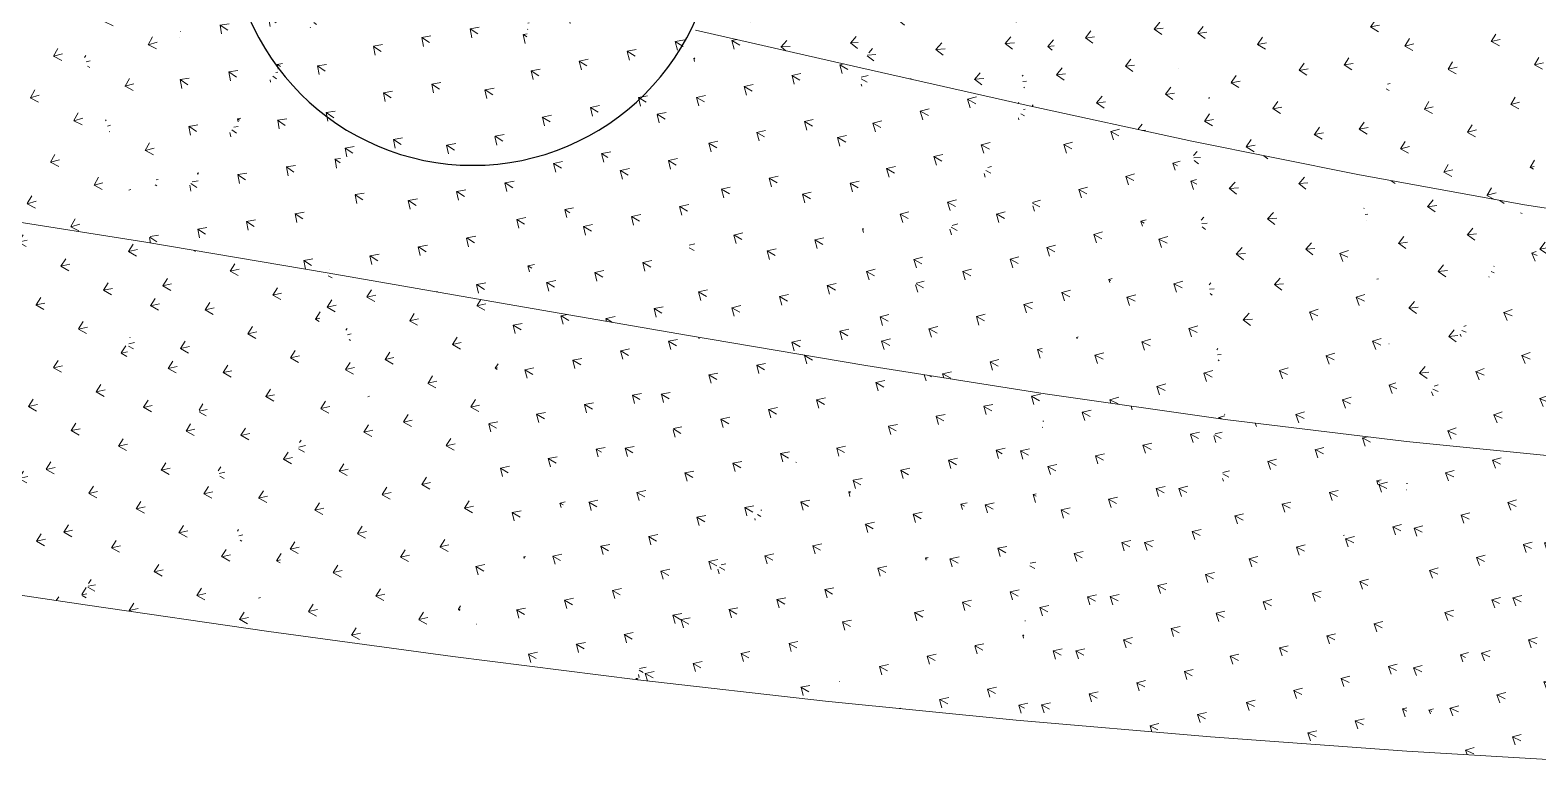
# Model space of a CAD drawing. Header units: millimetres. Extents: x 15878 to 679837, y -72324 to 391440.
# Drawn here: x 161420 to 169166, y -23580 to -19816 of the extents above; entities that cross this region are included whole.
import ezdxf

# ---------------------------------------------------------------- set-up
doc = ezdxf.new("R2010")
doc.units = ezdxf.units.MM
doc.linetypes.add('Grid Line__1_200_', pattern=[10.5, 6, -1.5, 1.5, -1.5])
for name, color, linetype, lineweight in [('A-ANNO-NOTE', 131, 'Continuous', 25), ('A-FLOR', 192, 'Continuous', 5), ('A-FLOR-PATT', 8, 'Continuous', 5), ('S-GRID', 1, 'Continuous', 5)]:
    doc.layers.add(name, color=color, linetype=linetype, lineweight=lineweight)

# ---------------------------------------------------------------- blocks, each defined once
blk = doc.blocks.new('DLN_Generic Grid Head - Scale-1_500-2074307-G_F')
at = {"layer": 'A-ANNO-NOTE'}
for start, end in [(360, 180), (180, 360)]:
    blk.add_arc((0, 2.5), 2.5, start, end, dxfattribs=at)

msp = doc.modelspace()

# ---------------------------------------------------------------- hatches: boundary and pattern name
at = {"layer": 'A-FLOR-PATT'}
h = msp.add_hatch(dxfattribs=at)
h.set_pattern_fill('FP_2355', color=256, style=0, pattern_type=2)
h.set_pattern_definition([(3.394, (104851.79, 37288.99), (162.54502, 179.87746), [47.387, -310.03]), (320.748, (104851.8, 37289), (162.5442, 179.8777), [47.033, -203.811]), (47.897, (104851.8, 37289), (-194.2441, 158.7202), [45.457, -196.982])])
h.paths.add_polyline_path([(165688.4, -20009.7), (165531.7, -18541.6), (164838.9, -19815.6), (165531.7, -19973.9)], flags=0)
h = msp.add_hatch(dxfattribs=at)
h.set_pattern_fill('FP_2392', color=256, style=0, pattern_type=2)
h.set_pattern_definition([(3.127, (104846.15, 36879.33), (162.3322, 179.02167), [47.319, -309.581]), (320.57, (104846.15, 36879.33), (162.3322, 179.0211), [47.102, -204.11]), (47.799, (104846.15, 36879.33), (-194.0365, 159.5531), [45.312, -196.35])])
h.paths.add_polyline_path([(165688.4, -20009.7), (166338.8, -18760.2), (165531.7, -18541.6), (165667.7, -19815.6)], flags=0)
h = msp.add_hatch(dxfattribs=at)
h.set_pattern_fill('FP_2360', color=256, style=0, pattern_type=2)
h.set_pattern_definition([(4.811, (103447.38, 34905.57), (157.20008, 183.4616), [47.337, -309.699]), (322.293, (103447.38, 34905.57), (157.1995, 183.46115), [47.062, -203.937]), (49.408, (103447.38, 34905.57), (-198.5769, 153.5179), [45.3, -196.299])])
h.paths.add_polyline_path([(166537.9, -20201.4), (166338.8, -18760.2), (165688.4, -20009.7), (166338.8, -20156.5)], flags=0)
h = msp.add_hatch(dxfattribs=at)
h.set_pattern_fill('FP_2390', color=256, style=0, pattern_type=2)
h.set_pattern_definition([(4.501, (103471.7, 34493.9), (156.9623, 182.45956), [47.251, -309.14]), (322.082, (103471.7, 34493.9), (156.96535, 182.45815), [47.138, -204.263]), (49.296, (103471.7, 34493.9), (-198.3296, 154.491), [45.128, -195.556])])
h.paths.add_polyline_path([(166537.9, -20201.4), (167118.9, -18972.3), (166338.8, -18760.2), (166511.4, -20009.7)], flags=0)
h = msp.add_hatch(dxfattribs=at)
h.set_pattern_fill('FP_2359', color=256, style=0, pattern_type=2)
h.set_pattern_definition([(7.223, (101285.87, 31581.99), (148.08946, 189.4731), [47.253, -309.15]), (324.855, (101285.87, 31581.99), (148.0878, 189.4754), [47.119, -204.18]), (51.99, (101285.87, 31581.99), (-205.48696, 144.65946), [45.09, -195.39])])
h.paths.add_polyline_path([(167388.5, -20385.8), (167118.9, -18972.3), (166537.9, -20201.4), (167118.9, -20327.3)], flags=0)
h = msp.add_hatch(dxfattribs=at)
h.set_pattern_fill('FP_2388', color=256, style=0, pattern_type=2)
h.set_pattern_definition([(6.888, (101357.92, 31186.25), (147.86315, 188.3787), [47.152, -308.492]), (324.621, (101357.92, 31186.25), (147.8626, 188.3793), [47.192, -204.5]), (51.871, (101357.92, 31186.25), (-205.2146, 145.7249), [44.902, -194.576])])
h.paths.add_polyline_path([(167388.5, -20385.8), (167881.8, -19173.1), (167118.9, -18972.3), (167370.2, -20290)], flags=0)
h = msp.add_hatch(dxfattribs=at)
h.set_pattern_fill('FP_2184', color=256, style=0, pattern_type=2)
h.set_pattern_definition([(15.566, (93219.87, 33394.77), (119.64598, 213.36977), [47.264, -309.227]), (332.255, (93219.87, 33394.77), (119.6456, 213.37005), [47.407, -205.432]), (60.719, (93219.87, 33394.77), (-223.7703, 117.7045), [45.867, -198.758])])
h.paths.add_polyline_path([(162014.8, -20905.4), (161419.9, -19113), (161076.1, -20757.2), (161419.9, -20811.5)], flags=0)
h = msp.add_hatch(dxfattribs=at)
h.set_pattern_fill('FP_2225', color=256, style=0, pattern_type=2)
h.set_pattern_definition([(15.452, (93268.82, 33252.44), (119.62276, 212.98995), [47.224, -308.964]), (332.17, (93268.82, 33252.44), (119.6207, 212.9914), [47.428, -205.521]), (60.68, (93268.82, 33252.44), (-223.691, 118.0901), [45.803, -198.48])])
h.paths.add_polyline_path([(162014.8, -20905.4), (162280, -19267.8), (161419.9, -19113), (161965.6, -20757)], flags=0)
h = msp.add_hatch(dxfattribs=at)
h.set_pattern_fill('FP_2350', color=256, style=0, pattern_type=2)
h.set_pattern_definition([(10.344, (98731.1, 27519.86), (136.02977, 196.756), [47.138, -308.399]), (328.123, (98731.1, 27519.86), (136.029, 196.7565), [47.191, -204.496]), (55.342, (98731.1, 27519.86), (-213.7297, 132.9143), [44.85, -194.351])])
h.paths.add_polyline_path([(168241.3, -20558), (167881.8, -19173.1), (167388.5, -20385.8), (167881.8, -20485.4)], flags=0)
h = msp.add_hatch(dxfattribs=at)
h.set_pattern_fill('FP_2389', color=256, style=0, pattern_type=2)
h.set_pattern_definition([(10.013, (98853.1, 27165.81), (135.85153, 195.65995), [47.03, -307.69]), (327.885, (98853.1, 27165.81), (135.8514, 195.65996), [47.256, -204.775]), (55.226, (98853.1, 27165.8), (-213.4636, 133.987), [44.662, -193.536])])
h.paths.add_polyline_path([(168241.3, -20558), (168637.6, -19357.5), (167881.8, -19173.1), (168171.7, -20290)], flags=0)
h = msp.add_hatch(dxfattribs=at)
h.set_pattern_fill('FP_2215', color=256, style=0, pattern_type=2)
h.set_pattern_definition([(325.607, (147712.54, 59084.65), (249.60572, 38.9637), [47.297, -309.438]), (280.545, (147712.54, 59084.65), (249.606, 38.96284), [45.863, -198.74]), (8.872, (147712.54, 59084.65), (-44.76404, 240.4723), [47.368, -205.261])])
h.paths.add_polyline_path([(162014.8, -20905.4), (163135.8, -19439.8), (162280, -19267.8), (162038.8, -20757)], flags=0)
h = msp.add_hatch(dxfattribs=at)
h.set_pattern_fill('FP_2351', color=256, style=0, pattern_type=2)
h.set_pattern_definition([(13.871, (96126.94, 22990.06), (122.05473, 204.22255), [47.002, -307.509]), (331.772, (96126.94, 22990.06), (122.0575, 204.2205), [47.268, -204.829]), (59.135, (96126.94, 22990.06), (-222.11696, 119.235), [44.609, -193.307])])
h.paths.add_polyline_path([(169097.4, -20713.2), (168637.6, -19357.5), (168241.3, -20558), (168637.6, -20629.9)], flags=0)
h = msp.add_hatch(dxfattribs=at)
h.set_pattern_fill('FP_2361', color=256, style=0, pattern_type=2)
h.set_pattern_definition([(13.58, (96277.07, 22708.92), (121.95565, 203.2508), [46.9, -306.842]), (331.558, (96277.07, 22708.92), (121.9543, 203.2515), [47.317, -205.04]), (59.035, (96277.07, 22708.92), (-221.897, 120.1917), [44.444, -192.589])])
h.paths.add_polyline_path([(169097.4, -20713.2), (169396.3, -19520.5), (168637.6, -19357.5), (169044.8, -20558)], flags=0)
h = msp.add_hatch(dxfattribs=at)
h.set_pattern_fill('FP_2181', color=256, style=0, pattern_type=2)
h.set_pattern_definition([(325.775, (147665.04, 58618.28), (249.6924, 39.52656), [47.24, -309.066]), (280.603, (147665.04, 58618.28), (249.69224, 39.527), [45.768, -198.328]), (8.995, (147665.04, 58618.28), (-44.91276, 239.9286), [47.4, -205.401])])
h.paths.add_polyline_path([(162946.2, -21062.1), (163135.8, -19439.8), (162014.8, -20905.4)], flags=0)
h = msp.add_hatch(dxfattribs=at)
h.set_pattern_fill('FP_2214', color=256, style=0, pattern_type=2)
h.set_pattern_definition([(327.021, (145720.04, 57925.19), (248.2683, 44.76106), [47.344, -309.746]), (282.104, (145720.04, 57925.19), (248.2684, 44.7617), [45.858, -198.716]), (10.221, (145720.04, 57925.19), (-51.2864, 239.1354), [47.301, -204.971])])
h.paths.add_polyline_path([(162946.2, -21062.1), (163988.4, -19624), (163135.8, -19439.8), (162964.5, -20905.4)], flags=0)
h = msp.add_hatch(dxfattribs=at)
h.set_pattern_fill('FP_2353', color=256, style=0, pattern_type=2)
h.set_pattern_definition([(17.497, (93742.17, 18327.91), (107.41586, 211.03524), [46.864, -306.605]), (335.482, (93742.17, 18327.9), (107.41956, 211.03385), [47.337, -205.125]), (63.024, (93742.17, 18327.9), (-229.69876, 104.7629), [44.4, -192.4])])
h.paths.add_polyline_path([(169957.8, -20846.5), (169396.3, -19520.5), (169097.4, -20713.2), (169430.5, -20764.8)], flags=0)
h = msp.add_hatch(dxfattribs=at)
h.set_pattern_fill('FP_2182', color=256, style=0, pattern_type=2)
h.set_pattern_definition([(327.243, (145734.92, 57375.17), (248.38943, 45.49033), [47.275, -309.293]), (282.182, (145734.92, 57375.17), (248.3906, 45.4871), [45.734, -198.18]), (10.378, (145734.92, 57375.17), (-51.4726, 238.42105), [47.348, -205.173])])
h.paths.add_polyline_path([(163871.4, -21222.8), (163988.4, -19624), (162946.2, -21062.1)], flags=0)
h = msp.add_hatch(dxfattribs=at)
h.set_pattern_fill('FP_2217', color=256, style=0, pattern_type=2)
h.set_pattern_definition([(328.407, (143860.86, 56637.36), (246.81993, 50.33573), [47.378, -309.972]), (283.623, (143860.86, 56637.36), (246.8201, 50.3362), [45.829, -198.593]), (11.527, (143860.86, 56637.36), (-57.5697, 237.545), [47.231, -204.669])])
h.paths.add_polyline_path([(163871.4, -21222.8), (164838.9, -19815.6), (163988.4, -19624), (163883.2, -21062.1)], flags=0)
h = msp.add_hatch(dxfattribs=at)
h.set_pattern_fill('FP_2174', color=256, style=0, pattern_type=2)
h.set_pattern_definition([(328.684, (143941.25, 56016.77), (246.97798, 51.23094), [47.298, -309.444]), (283.723, (143941.25, 56016.77), (246.97815, 51.2296), [45.676, -197.929]), (11.719, (143941.25, 56016.77), (-57.7922, 236.6506), [47.294, -204.942])])
h.paths.add_polyline_path([(164792.9, -21383), (164838.9, -19815.6), (163871.4, -21222.8)], flags=0)
h = msp.add_hatch(dxfattribs=at)
h.set_pattern_fill('FP_2218', color=256, style=0, pattern_type=2)
h.set_pattern_definition([(329.804, (142097.29, 55221.11), (245.23724, 55.83943), [47.403, -310.135]), (285.145, (142097.3, 55221.1), (245.2371, 55.8387), [45.778, -198.369]), (12.827, (142097.3, 55221.1), (-63.7858, 235.66716), [47.159, -204.355])])
h.paths.add_polyline_path([(164792.9, -21383), (165688.4, -20009.7), (164838.9, -19815.6), (164797.6, -21222.8)], flags=0)
h = msp.add_hatch(dxfattribs=at)
h.set_pattern_fill('FP_2175', color=256, style=0, pattern_type=2)
h.set_pattern_definition([(330.14, (142249.04, 54541), (245.43285, 56.91163), [47.311, -309.533]), (285.269, (142249.04, 54541), (245.4332, 56.9111), [45.593, -197.569]), (13.055, (142249.04, 54541), (-64.03705, 234.5779), [47.24, -204.706])])
h.paths.add_polyline_path([(165713.2, -21538.2), (165688.4, -20009.7), (164792.9, -21383), (165688.4, -21534)], flags=0)
h = msp.add_hatch(dxfattribs=at)
h.set_pattern_fill('FP_2216', color=256, style=0, pattern_type=2)
h.set_pattern_definition([(331.259, (140385.78, 53668.75), (243.47414, 61.4508), [47.421, -310.249]), (286.722, (140385.78, 53668.75), (243.4738, 61.4509), [45.702, -198.042]), (14.165, (140385.78, 53668.75), (-70.1308, 233.4366), [47.083, -204.026])])
h.paths.add_polyline_path([(165713.2, -21538.2), (166537.9, -20201.4), (165688.4, -20009.7), (165710.7, -21383)], flags=0)
h = msp.add_hatch(dxfattribs=at)
h.set_pattern_fill('FP_2177', color=256, style=0, pattern_type=2)
h.set_pattern_definition([(331.66, (140616.5, 52939.5), (243.7043, 62.72013), [47.317, -309.567]), (286.872, (140616.5, 52939.5), (243.7042, 62.71804), [45.483, -197.093]), (14.432, (140616.5, 52939.5), (-70.4037, 232.1344), [47.184, -204.462])])
h.paths.add_polyline_path([(166634.8, -21683.8), (166537.9, -20201.4), (165713.2, -21538.2), (166537.9, -21668.5)], flags=0)
h = msp.add_hatch(dxfattribs=at)
h.set_pattern_fill('FP_2219', color=256, style=0, pattern_type=2)
h.set_pattern_definition([(332.83, (138676.07, 51964.98), (241.4471, 67.39068), [47.432, -310.324]), (288.416, (138676.07, 51964.98), (241.4464, 67.3905), [45.602, -197.607]), (15.595, (138676.07, 51964.98), (-76.8333, 230.7534), [47.002, -203.674])])
h.paths.add_polyline_path([(166634.8, -21683.8), (167388.5, -20385.8), (166537.9, -20201.4), (166625.3, -21538.2)], flags=0)
h = msp.add_hatch(dxfattribs=at)
h.set_pattern_fill('FP_2176', color=256, style=0, pattern_type=2)
h.set_pattern_definition([(333.301, (138993.95, 51197.77), (241.70755, 68.87218), [47.315, -309.559]), (288.594, (138993.95, 51197.77), (241.7082, 68.8689), [45.345, -196.496]), (15.904, (138993.95, 51197.77), (-77.1154, 229.2173), [47.124, -204.204])])
h.paths.add_polyline_path([(167560.3, -21815.6), (167388.5, -20385.8), (166634.8, -21683.8), (167388.5, -21791.1)], flags=0)
h = msp.add_hatch(dxfattribs=at)
h.set_pattern_fill('FP_2185', color=256, style=0, pattern_type=2)
h.set_pattern_definition([(4.077, (102631.8, 34721.53), (160.4883, 181.35518), [47.399, -310.109]), (321.511, (102631.8, 34721.53), (160.4871, 181.35626), [46.979, -203.576]), (48.493, (102631.8, 34721.53), (-196.11496, 155.9388), [45.407, -196.763])])
h.paths.add_polyline_path([(167560.3, -21815.6), (168241.3, -20558), (167388.5, -20385.8), (167544.5, -21683.8)], flags=0)
h = msp.add_hatch(dxfattribs=at)
h.set_pattern_fill('FP_2178', color=256, style=0, pattern_type=2)
h.set_pattern_definition([(335.127, (137319.6, 49295.68), (239.3186, 75.6023), [47.31, -309.523]), (290.508, (137319.6, 49295.68), (239.31794, 75.6048), [45.18, -195.78]), (17.532, (137319.6, 49295.68), (-84.41645, 225.68904), [47.058, -203.918])])
h.paths.add_polyline_path([(168492, -21929.1), (168241.3, -20558), (167560.3, -21815.6), (168241.3, -21898.6)], flags=0)
h = msp.add_hatch(dxfattribs=at)
h.set_pattern_fill('FP_2183', color=256, style=0, pattern_type=2)
h.set_pattern_definition([(6.929, (100402.78, 30667.26), (149.9285, 188.24312), [47.322, -309.602]), (324.613, (100402.78, 30667.26), (149.9263, 188.2447), [47.007, -203.697]), (51.464, (100402.78, 30667.26), (-204.3874, 145.1843), [45.123, -195.531])])
h.paths.add_polyline_path([(168492, -21929.1), (169097.4, -20713.2), (168241.3, -20558), (168471.3, -21815.6)], flags=0)
h = msp.add_hatch(dxfattribs=at)
h.set_pattern_fill('FP_2021', color=256, style=0, pattern_type=2)
h.set_pattern_definition([(12.329, (97671.8, 30417.85), (128.32976, 199.3296), [47.098, -308.135]), (330.552, (97671.8, 30417.85), (128.33005, 199.3296), [47.092, -204.067]), (57.226, (97671.8, 30417.85), (-218.7096, 123.4786), [44.45, -192.617])])
h.paths.add_polyline_path([(161701.8, -22767.9), (161074.7, -20757), (160748.9, -22625.4), (161419.9, -22725.7)], flags=0)
h = msp.add_hatch(dxfattribs=at)
h.set_pattern_fill('FP_2186', color=256, style=0, pattern_type=2)
h.set_pattern_definition([(337.186, (135485.12, 47218.37), (236.34983, 83.09627), [47.31, -309.522]), (292.685, (135485.12, 47218.37), (236.3492, 83.09805), [45.004, -195.019]), (19.371, (135485.12, 47218.37), (-92.5673, 221.4554), [46.975, -203.557])])
h.paths.add_polyline_path([(169430.5, -22023.3), (169097.4, -20713.2), (168492, -21929.1), (169396.3, -22019.9)], flags=0)
h = msp.add_hatch(dxfattribs=at)
h.set_pattern_fill('FP_2194', color=256, style=0, pattern_type=2)
h.set_pattern_definition([(10.078, (98198.6, 26181.9), (137.895, 195.18773), [47.227, -308.98]), (328.024, (98198.6, 26181.9), (137.8968, 195.18646), [47.04, -203.841]), (54.76, (98198.6, 26181.9), (-212.81634, 132.8554), [44.809, -194.174])])
h.paths.add_polyline_path([(169430.5, -22023.3), (169957.8, -20846.5), (169097.4, -20713.2), (169406.5, -21929.1)], flags=0)
h = msp.add_hatch(dxfattribs=at)
h.set_pattern_fill('FP_2049', color=256, style=0, pattern_type=2)
h.set_pattern_definition([(12.253, (97695.77, 30329.38), (128.30512, 199.076), [47.075, -307.986]), (330.499, (97695.77, 30329.38), (128.3042, 199.07694), [47.108, -204.134]), (57.199, (97695.77, 30329.38), (-218.6688, 123.719), [44.408, -192.433])])
h.paths.add_polyline_path([(161701.8, -22767.9), (162014.8, -20905.4), (161076.1, -20761.6)], flags=0)
h = msp.add_hatch(dxfattribs=at)
h.set_pattern_fill('FP_2018', color=256, style=0, pattern_type=2)
h.set_pattern_definition([(12.517, (97368.77, 29331.28), (127.66958, 199.63573), [47.099, -308.141]), (330.765, (97368.77, 29331.28), (127.66765, 199.6382), [47.084, -204.03]), (57.401, (97368.77, 29331.28), (-219.12666, 122.6439), [44.432, -192.537])])
h.paths.add_polyline_path([(162647.1, -22904.2), (162014.8, -20905.4), (161701.8, -22767.9), (162014.8, -22813)], flags=0)
h = msp.add_hatch(dxfattribs=at)
h.set_pattern_fill('FP_2050', color=256, style=0, pattern_type=2)
h.set_pattern_definition([(12.294, (97432.72, 29106.26), (127.59032, 198.89157), [47.03, -307.694]), (330.608, (97432.72, 29106.26), (127.5889, 198.89265), [47.129, -204.225]), (57.32, (97432.72, 29106.26), (-219.0004, 123.3594), [44.306, -191.993])])
h.paths.add_polyline_path([(162647.1, -22904.2), (162946.2, -21062.1), (162014.8, -20905.4), (162604, -22767.9)], flags=0)
h = msp.add_hatch(dxfattribs=at)
h.set_pattern_fill('FP_2014', color=256, style=0, pattern_type=2)
h.set_pattern_definition([(12.945, (97008.64, 27845.73), (125.98874, 200.26815), [47.087, -308.064]), (331.262, (97008.64, 27845.73), (125.9907, 200.26635), [47.074, -203.986]), (57.826, (97008.64, 27845.73), (-220.1368, 120.7088), [44.363, -192.239])])
h.paths.add_polyline_path([(163591.6, -23032.9), (162946.2, -21062.1), (162647.1, -22904.2), (162946.2, -22944.9)], flags=0)
h = msp.add_hatch(dxfattribs=at)
h.set_pattern_fill('FP_2053', color=256, style=0, pattern_type=2)
h.set_pattern_definition([(12.587, (97116.13, 27497.16), (125.87092, 199.07248), [46.976, -307.341]), (331.01, (97116.13, 27497.16), (125.87105, 199.07266), [47.144, -204.291]), (57.696, (97116.13, 27497.16), (-219.93246, 121.85686), [44.161, -191.366])])
h.paths.add_polyline_path([(163591.6, -23032.9), (163871.4, -21222.8), (162946.2, -21062.1), (163549.4, -22904.2)], flags=0)
h = msp.add_hatch(dxfattribs=at)
h.set_pattern_fill('FP_2054', color=256, style=0, pattern_type=2)
h.set_pattern_definition([(329.638, (145658.87, 49753.18), (246.1382, 48.77746), [47.077, -308.001]), (284.784, (145658.87, 49753.18), (246.138, 48.7762), [44.263, -191.808]), (11.209, (145658.87, 49753.18), (-60.24044, 228.256), [47.048, -203.876])])
h.paths.add_polyline_path([(163591.6, -23032.9), (164792.9, -21383), (163871.4, -21222.8)], flags=0)
h = msp.add_hatch(dxfattribs=at)
h.set_pattern_fill('FP_2015', color=256, style=0, pattern_type=2)
h.set_pattern_definition([(330.108, (146021.94, 49089.17), (246.3401, 50.2814), [46.929, -307.033]), (284.952, (146021.94, 49089.17), (246.3396, 50.2845), [43.993, -190.635]), (11.537, (146021.94, 49089.17), (-60.535, 226.6839), [47.141, -204.278])])
h.paths.add_polyline_path([(164542.1, -23152.7), (164792.9, -21383), (163591.6, -23032.9)], flags=0)
h = msp.add_hatch(dxfattribs=at)
h.set_pattern_fill('FP_2052', color=256, style=0, pattern_type=2)
h.set_pattern_definition([(329.988, (145483.46, 48264.42), (245.84526, 49.599), [47.053, -307.844]), (285.144, (145483.46, 48264.42), (245.8452, 49.5985), [44.115, -191.167]), (11.406, (145483.46, 48264.42), (-61.46655, 227.1117), [47.025, -203.774])])
h.paths.add_polyline_path([(164542.1, -23152.7), (165713.2, -21538.2), (164792.9, -21383), (164559.1, -23032.9)], flags=0)
h = msp.add_hatch(dxfattribs=at)
h.set_pattern_fill('FP_2017', color=256, style=0, pattern_type=2)
h.set_pattern_definition([(330.556, (145974.22, 47523.08), (246.0752, 51.41512), [46.873, -306.667]), (285.346, (145974.22, 47523.08), (246.075, 51.4184), [43.787, -189.745]), (11.802, (145974.22, 47523.08), (-61.8018, 225.20545), [47.135, -204.254])])
h.paths.add_polyline_path([(165505.7, -23262), (165713.2, -21538.2), (164542.1, -23152.7)], flags=0)
h = msp.add_hatch(dxfattribs=at)
h.set_pattern_fill('FP_2055', color=256, style=0, pattern_type=2)
h.set_pattern_definition([(330.64, (145135.44, 46650.45), (245.2891, 51.54903), [47.023, -307.646]), (285.808, (145135.44, 46650.45), (245.2886, 51.55085), [43.932, -190.37]), (11.869, (145135.44, 46650.45), (-63.8279, 225.44), [46.996, -203.651])])
h.paths.add_polyline_path([(165505.7, -23262), (166634.8, -21683.8), (165713.2, -21538.2), (165518.9, -23152.7)], flags=0)
h = msp.add_hatch(dxfattribs=at)
h.set_pattern_fill('FP_2016', color=256, style=0, pattern_type=2)
h.set_pattern_definition([(331.275, (145710.08, 45862.24), (245.52267, 53.57775), [46.822, -306.328]), (286.032, (145710.08, 45862.24), (245.5234, 53.577), [43.564, -188.776]), (12.31, (145710.08, 45862.24), (-64.1678, 223.3035), [47.119, -204.182])])
h.paths.add_polyline_path([(166486.9, -23359.8), (166634.8, -21683.8), (165505.7, -23262)], flags=0)
h = msp.add_hatch(dxfattribs=at)
h.set_pattern_fill('FP_2040', color=256, style=0, pattern_type=2)
h.set_pattern_definition([(331.688, (144485.05, 44949.95), (244.31973, 55.05004), [46.993, -307.453]), (286.883, (144485.05, 44949.95), (244.3198, 55.0496), [43.726, -189.48]), (12.698, (144485.05, 44949.95), (-67.7285, 223.1543), [46.958, -203.486])])
h.paths.add_polyline_path([(166486.9, -23359.8), (167560.3, -21815.6), (166634.8, -21683.8), (166495.5, -23262)], flags=0)
h = msp.add_hatch(dxfattribs=at)
h.set_pattern_fill('FP_2025', color=256, style=0, pattern_type=2)
h.set_pattern_definition([(332.331, (145067.75, 44165.17), (244.53428, 57.09663), [46.79, -306.123]), (287.11, (145067.75, 44165.17), (244.5338, 57.0987), [43.352, -187.857]), (13.143, (145067.75, 44165.17), (-68.0229, 220.97615), [47.083, -204.028])])
h.paths.add_polyline_path([(167483.9, -23445.6), (167560.3, -21815.6), (166486.9, -23359.8)], flags=0)
h = msp.add_hatch(dxfattribs=at)
h.set_pattern_fill('FP_2033', color=256, style=0, pattern_type=2)
h.set_pattern_definition([(333.094, (143522.31, 43244.6), (242.90455, 60.0077), [46.968, -307.289]), (288.333, (143522.31, 43244.6), (242.9046, 60.0088), [43.519, -188.581]), (13.876, (143522.31, 43244.6), (-73.00094, 220.3204), [46.914, -203.293])])
h.paths.add_polyline_path([(167483.9, -23445.6), (168492, -21929.1), (167560.3, -21815.6), (167487.9, -23359.8)], flags=0)
h = msp.add_hatch(dxfattribs=at)
h.set_pattern_fill('FP_2039', color=256, style=0, pattern_type=2)
h.set_pattern_definition([(333.679, (144027.41, 42511.58), (243.0797, 61.86103), [46.785, -306.089]), (288.538, (144027.41, 42511.58), (243.0784, 61.8626), [43.176, -187.097]), (14.278, (144027.41, 42511.58), (-73.2094, 218.3256), [47.03, -203.797])])
h.paths.add_polyline_path([(168494.1, -23519), (168492, -21929.1), (167483.9, -23445.6), (168492, -23518.8)], flags=0)
h = msp.add_hatch(dxfattribs=at)
h.set_pattern_fill('FP_2034', color=256, style=0, pattern_type=2)
h.set_pattern_definition([(334.761, (142226.05, 41597.92), (241.0086, 66.08476), [46.96, -307.233]), (290.082, (142226.05, 41597.92), (241.0086, 66.0878), [43.343, -187.821]), (15.334, (142226.05, 41597.92), (-79.3724, 217.1103), [46.857, -203.048])])
h.paths.add_polyline_path([(168494.1, -23519), (169430.5, -22023.3), (168492, -21929.1), (168494, -23445.6)], flags=0)
h = msp.add_hatch(dxfattribs=at)
h.set_pattern_fill('FP_2026', color=256, style=0, pattern_type=2)
h.set_pattern_definition([(335.262, (142618.35, 40926.5), (241.1417, 67.664), [46.806, -306.224]), (290.256, (142618.35, 40926.5), (241.1422, 67.6638), [43.049, -186.546]), (15.674, (142618.35, 40926.5), (-79.4901, 215.3963), [46.96, -203.495])])
h.paths.add_polyline_path([(169514.7, -23579.7), (169430.5, -22023.3), (168494.1, -23519), (169430.5, -23574.7)], flags=0)

# ---------------------------------------------------------------- linework, layer by layer
at = {"layer": 'A-FLOR'}
for p, q in [((165688.4, -20009.7), (164838.9, -19815.6)), ((166537.9, -20201.4), (165688.4, -20009.7)), ((167388.5, -20385.8), (166537.9, -20201.4)), ((168241.3, -20558), (167388.5, -20385.8)), ((169097.4, -20713.2), (168241.3, -20558)), ((162014.8, -20905.4), (161074.7, -20757)), ((169957.8, -20846.5), (169097.4, -20713.2)), ((162946.2, -21062.1), (162014.8, -20905.4)), ((162946.2, -21062.1), (162946.2, -21062.1)), ((163871.4, -21222.8), (162946.2, -21062.1)), ((164792.9, -21383), (163871.4, -21222.8)), ((164792.9, -21383), (164792.9, -21383)), ((165713.2, -21538.2), (164792.9, -21383)), ((166634.8, -21683.8), (165713.2, -21538.2)), ((167560.3, -21815.6), (166634.8, -21683.8)), ((168492, -21929.1), (167560.3, -21815.6)), ((169430.5, -22023.3), (168492, -21929.1)), ((161701.8, -22767.9), (160748.9, -22625.4)), ((162647.1, -22904.2), (161701.8, -22767.9)), ((163591.6, -23032.9), (162647.1, -22904.2)), ((164542.1, -23152.7), (163591.6, -23032.9)), ((165505.7, -23262), (164542.1, -23152.7)), ((166486.9, -23359.8), (165505.7, -23262)), ((167483.9, -23445.6), (166486.9, -23359.8)), ((168494.1, -23519), (167483.9, -23445.6)), ((169514.7, -23579.7), (168494.1, -23519))]:
    msp.add_line(p, q, dxfattribs=at)
at = {"layer": 'S-GRID', "color": 254, "linetype": 'Grid Line__1_200_'}
msp.add_line((166531.8, -22852.6), (166531.8, -22848.6), dxfattribs=at)

# ---------------------------------------------------------------- block references
at = {"layer": 'A-ANNO-NOTE', "xscale": 500, "yscale": 500, "zscale": 500}
msp.add_blockref('DLN_Generic Grid Head - Scale-1_500-2074307-G_F', (163694.3, -20510), dxfattribs=at)

doc.saveas('drawing.dxf')
